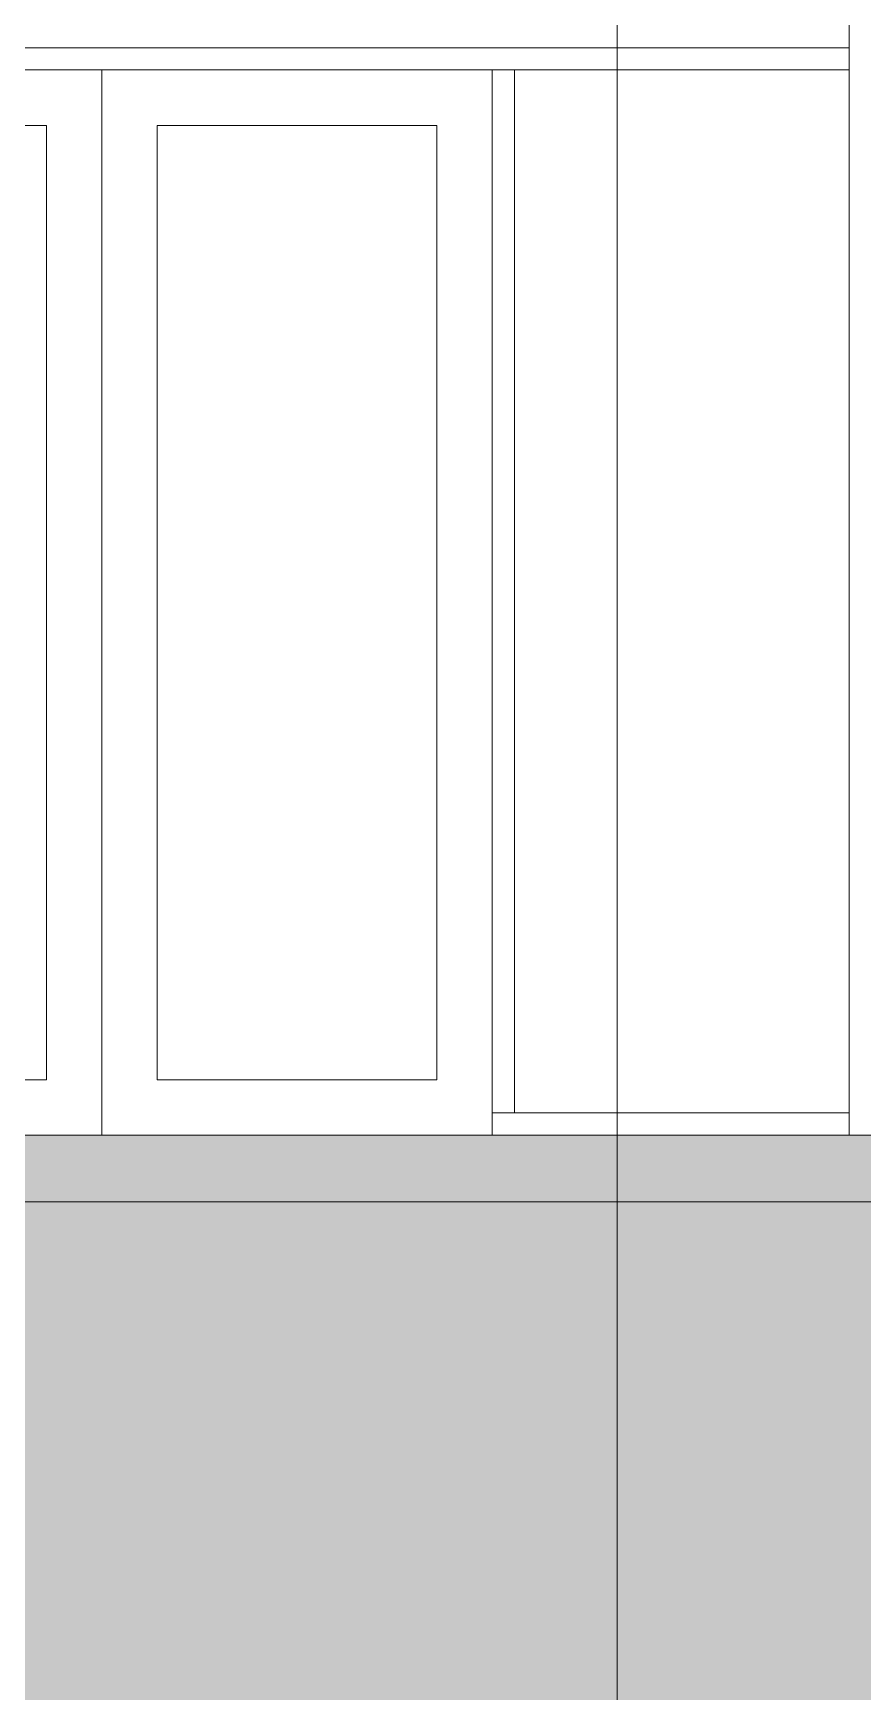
# Model space of a CAD drawing. Header units: inches. Extents: x 21386 to 98546, y -290 to 853.
# Drawn here: x 35687.3 to 35762.1, y -50.2 to 99.3 of the extents above; entities that cross this region are included whole.
import ezdxf

# ---------------------------------------------------------------- set-up
doc = ezdxf.new("R2010")
doc.units = ezdxf.units.IN
doc.header["$MEASUREMENT"] = 0
doc.linetypes.add('Grid Line 1_2_', pattern=[0.875, 0.5, -0.125, 0.125, -0.125])
for name, color, linetype, lineweight in [('A-DOOR', 31, 'Continuous', 13), ('A-FLOR', 192, 'Continuous', 13), ('A-FLOR-LEVL', 51, 'Continuous', 9), ('A-FLOR-PATT', 8, 'Continuous', 25), ('A-GLAZ-CWMG', 51, 'Continuous', 13), ('C-TOPO', 7, 'Continuous', 13), ('G-ANNO-SYMB', 111, 'Continuous', 9), ('I-WALL', 2, 'Continuous', 13), ('S-BEAM', 12, 'Continuous', 13)]:
    doc.layers.add(name, color=color, linetype=linetype, lineweight=lineweight)

# ---------------------------------------------------------------- blocks, each defined once
blk = doc.blocks.new('Struct_Xcel_Sports Complex_rvt-4-Building Section - East_West looking South')
at = {"layer": 'A-FLOR-PATT', "lineweight": 9}
h = blk.add_hatch(dxfattribs=at)
h.set_pattern_fill('FP_58', color=256, style=0, pattern_type=2)
h.set_pattern_definition([(50, (-87780.87, 98.42), (55.0854, -4.819842), [5.76, -63.36]), (355, (-87780.87, 98.42), (-10.65569, 57.76853), [4.608, -50.688]), (100.451, (-87776.28, 98.02), (44.429468, 52.94866), [4.895, -53.848]), (46.184, (-87780.87, 113.78), (81.96444, -12.71212), [8.64, -95.04]), (96.636, (-87774.04, 112.72), (71.7815, 74.81238), [7.343, -80.772]), (351.184, (-87780.87, 113.78), (71.78195, 74.81243), [6.912, -76.032]), (21, (-87773.19, 109.94), (45.84207, -30.92146), [5.76, -63.36]), (326, (-87773.19, 109.94), (18.687064, 55.691476), [4.608, -50.688]), (71.451, (-87769.37, 107.363), (64.52891, 24.77011), [4.895, -53.848]), (37.5, (-87780.871, 98.42), (0.9338946, 25.566816), [2.534, -47.539, 2.534, -48.922, -50.88]), (37.5, (-87780.871, 98.42), (0.9338946, 25.566816), [-101.53, 2.534, -48.346]), (7.5, (-87780.87, 98.42), (20.20404, 30.291303), [2.534, -26.803, 2.534, -46.387, -19.392]), (7.5, (-87780.87, 98.42), (20.20404, 30.291303), [-78.259, 2.534, -16.858]), (327.5, (-87797.998, 98.42), (40.9977845, -1.7324026), [2.534, -16.666, 2.534, -57.37, -79.488]), (327.5, (-87797.998, 98.42), (40.9977845, -1.7324026), [-79.104, 2.534, -76.954]), (317.5, (-87805.678, 98.42), (44.788883, 7.687839), [2.534, -22.426, 2.534, -37.248, -56.448]), (317.5, (-87805.678, 98.42), (44.788883, 7.687839), [-64.742, 2.534, -53.914])])
h.paths.add_polyline_path([(-26273.39, -6), (-22066.14, -6), (-22066.14, 0), (-26273.39, 0), (-26273.39, -1.7)], flags=0)
at = {"layer": 'A-FLOR', "color": 7}
for p, q in [((-22066.14, 0), (-26273.39, 0)), ((-26273.39, -6), (-22066.14, -6))]:
    blk.add_line(p, q, dxfattribs=at)
blk = doc.blocks.new('Door_Single_Storefront - one-1371401-Building Section - East_West looking South')
at = {"layer": 'A-DOOR', "color": 8, "lineweight": 9}
for p, q in [((-26053.27, 0), (-26053.27, 96)), ((-26083.45, 30), (-26083.45, 91)), ((-26083.45, 91), (-26058.27, 91)), ((-26058.27, 91), (-26058.27, 5)), ((-26083.45, 28.34), (-26083.45, 28.75)), ((-26083.45, 5), (-26083.45, 15.73)), ((-26078.24, 5), (-26083.45, 5)), ((-26075.7, 5), (-26076.76, 5)), ((-26063.94, 5), (-26074.75, 5)), ((-26058.27, 5), (-26062.93, 5)), ((-26088.45, 2), (-26088.45, 0.75)), ((-26088.45, 0.25), (-26088.45, 0))]:
    blk.add_line(p, q, dxfattribs=at)
blk = doc.blocks.new('Door_Single_Storefront - one-1371400-Building Section - East_West looking South')
at = {"layer": 'A-DOOR', "color": 8, "lineweight": 9}
for p, q in [((-26053.27, 96), (-26053.27, 0)), ((-26048.27, 5), (-26048.27, 91)), ((-26048.27, 91), (-26023.08, 91)), ((-26023.08, 91), (-26023.08, 5)), ((-26023.08, 5), (-26048.27, 5))]:
    blk.add_line(p, q, dxfattribs=at)
blk = doc.blocks.new('Rectangular Mullion - Exterior 2_ x 4_5_-1142585-Building Section - East_West looking South')
at = {"layer": 'A-GLAZ-CWMG', "color": 8, "lineweight": 9}
blk.add_line((-26089.45, 96), (-26053.27, 96), dxfattribs=at)
blk = doc.blocks.new('Rectangular Mullion - Exterior 2_ x 4_5_-V189-Building Section - East_West looking South')
at = {"layer": 'A-GLAZ-CWMG', "color": 8, "lineweight": 9}
for p, q in [((-26018.08, 96), (-26016.08, 96)), ((-26018.08, 96), (-26018.08, 2)), ((-26016.08, 2), (-26016.08, 96)), ((-26016.08, 2), (-26018.08, 2))]:
    blk.add_line(p, q, dxfattribs=at)
blk = doc.blocks.new('columns and girder2 - one-V219-Building Section - East_West looking South')
at = {"layer": 'S-BEAM', "color": 8, "lineweight": 9}
blk.add_line((-25985.89, 0), (-25985.89, 292.37), dxfattribs=at)
blk = doc.blocks.new('Rectangular Mullion - Exterior 2_ x 4_5_-1151174-Building Section - East_West looking South')
at = {"layer": 'A-GLAZ-CWMG', "color": 8, "lineweight": 9}
blk.add_line((-26017.08, 96), (-25985.89, 96), dxfattribs=at)
blk = doc.blocks.new('Rectangular Mullion - Exterior 2_ x 4_5_-1305234-Building Section - East_West looking South')
at = {"layer": 'A-GLAZ-CWMG', "color": 8, "lineweight": 9}
for p in [(-26018.08, 0), (-25985.89, 2)]:
    blk.add_line(p, (-26018.08, 2), dxfattribs=at)

msp = doc.modelspace()

# ---------------------------------------------------------------- hatches: boundary and pattern name
at = {"layer": 'C-TOPO', "lineweight": 9}
h = msp.add_hatch(dxfattribs=at)
h.set_pattern_fill('FP_46', color=8, style=0, pattern_type=2)
h.set_pattern_definition([(0, (-87780.87, 98.42), (48, 48), [48, -48]), (0, (-87780.87, 116.42), (48, 48), [48, -48]), (0, (-87780.87, 134.42), (48, 48), [48, -48]), (90, (-87774.87, 140.42), (-48, 48), [48, -48]), (90, (-87756.87, 140.42), (-48, 48), [48, -48]), (90, (-87738.87, 140.42), (-48, 48), [48, -48])])
h.paths.add_polyline_path([(39594.05, -79.82), (39688.66, -79.82), (39688.66, -48), (39675.66, -48), (39675.66, -36), (39680.66, -36), (39680.66, -6), (35473.41, -6), (35473.41, -36), (35478.41, -36), (35478.41, -48), (35460.41, -48), (35460.41, -36), (35463.41, -36), (35463.41, 0), (35382.92, 0), (35382.92, -79.82), (39556.73, -79.82)], flags=0)

# ---------------------------------------------------------------- linework, layer by layer
at = {"layer": 'A-FLOR-LEVL', "linetype": 'Grid Line 1_2_'}
msp.add_line((35189.48, 0), (40068.17, 0), dxfattribs=at)
at = {"layer": 'G-ANNO-SYMB'}
msp.add_line((35739.99, 737.16), (35739.99, -79.66), dxfattribs=at)
at = {"layer": 'I-WALL', "color": 8, "lineweight": 9}
msp.add_line((35618.79, 98), (35760.91, 98), dxfattribs=at)

# ---------------------------------------------------------------- block references
at = {"color": 170, "lineweight": 5}
msp.add_blockref('Struct_Xcel_Sports Complex_rvt-4-Building Section - East_West looking South', (61746.8, 0), dxfattribs=at)
at = {"layer": 'A-DOOR', "color": 8, "lineweight": 9}
for name in ['Door_Single_Storefront - one-1371401-Building Section - East_West looking South', 'Door_Single_Storefront - one-1371400-Building Section - East_West looking South']:
    msp.add_blockref(name, (61746.8, 0), dxfattribs=at)
at = {"layer": 'A-GLAZ-CWMG', "color": 8, "lineweight": 9}
for name, p in [('Rectangular Mullion - Exterior 2_ x 4_5_-1142585-Building Section - East_West looking South', (61746.8, 0)), ('Rectangular Mullion - Exterior 2_ x 4_5_-1142585-Building Section - East_West looking South', (61782.99, 0)), ('Rectangular Mullion - Exterior 2_ x 4_5_-V189-Building Section - East_West looking South', (61746.8, 0)), ('Rectangular Mullion - Exterior 2_ x 4_5_-1151174-Building Section - East_West looking South', (61746.8, 0)), ('Rectangular Mullion - Exterior 2_ x 4_5_-1305234-Building Section - East_West looking South', (61746.8, 0))]:
    msp.add_blockref(name, p, dxfattribs=at)
at = {"layer": 'S-BEAM', "color": 8, "lineweight": 9}
msp.add_blockref('columns and girder2 - one-V219-Building Section - East_West looking South', (61746.8, 0), dxfattribs=at)

doc.saveas('drawing.dxf')
